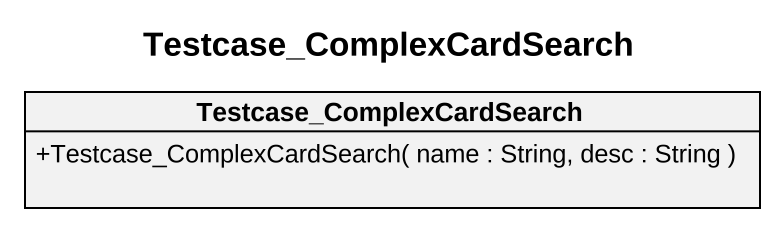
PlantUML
@startuml
title Testcase_ComplexCardSearch
hide circle
hide empty members
skinparam classAttributeIconSize 0
class Testcase_ComplexCardSearch {
  +Testcase_ComplexCardSearch( name : String, desc : String )
}
@enduml
